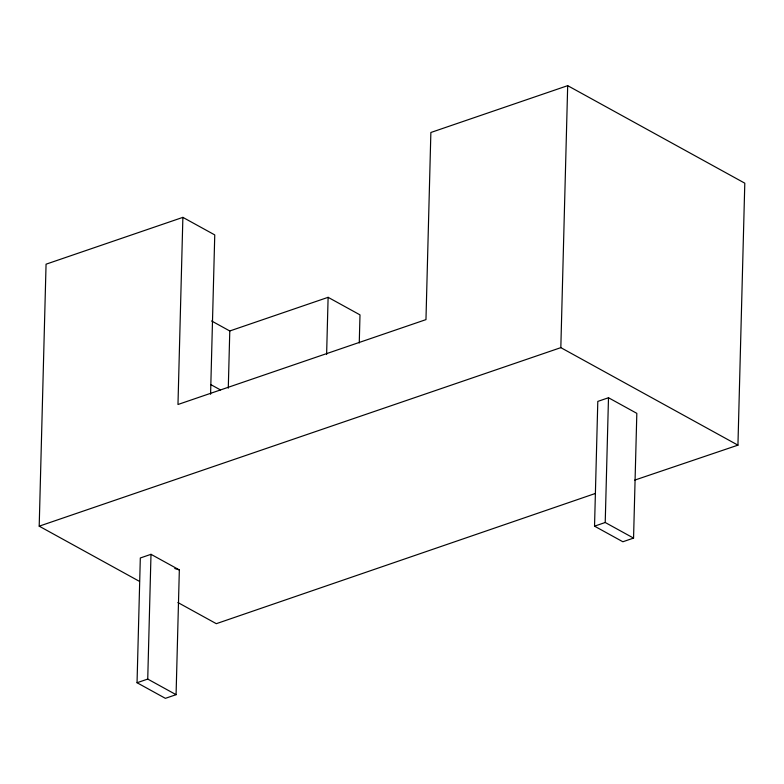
<?xml version="1.0" encoding="UTF-8"?>
<svg xmlns="http://www.w3.org/2000/svg" width="784" height="784" viewBox="0 0 784 784"><rect width="100%" height="100%" fill="white"/><g stroke="black" fill="none" stroke-linecap="round" stroke-linejoin="round"><path stroke-width="1.18" d="M139.493 581.385L39.2 526.172L46.06 264.188L182.878 217.364L214.757 234.916L210.582 394.274M137.043 682.737L140.316 557.983L150.998 554.317L179.34 569.919L176.077 694.673L165.385 698.338L137.043 682.737L147.735 679.071L176.077 694.673M147.735 679.071L150.998 554.317M182.878 217.364L177.978 404.495L425.967 319.617L430.867 132.486L567.685 85.662L744.8 183.182L737.94 445.155L634.756 480.102M228.281 388.188L229.781 330.975L211.602 320.97M326.614 354.525L328.114 297.322L229.781 330.975M359.258 343.01L359.993 314.874L328.114 297.322M737.94 445.155L560.825 347.645L567.685 85.662M594.537 526.162L597.8 401.408L608.492 397.743L636.824 413.354L633.56 538.098L622.868 541.764L594.537 526.162L605.219 522.497L633.56 538.098M605.219 522.497L608.492 397.743M39.2 526.172L560.825 347.645M595.34 493.469L216.315 623.682L177.909 602.533M174.754 568.518L179.34 569.919M210.837 384.621L220.461 389.922"/></g></svg>
